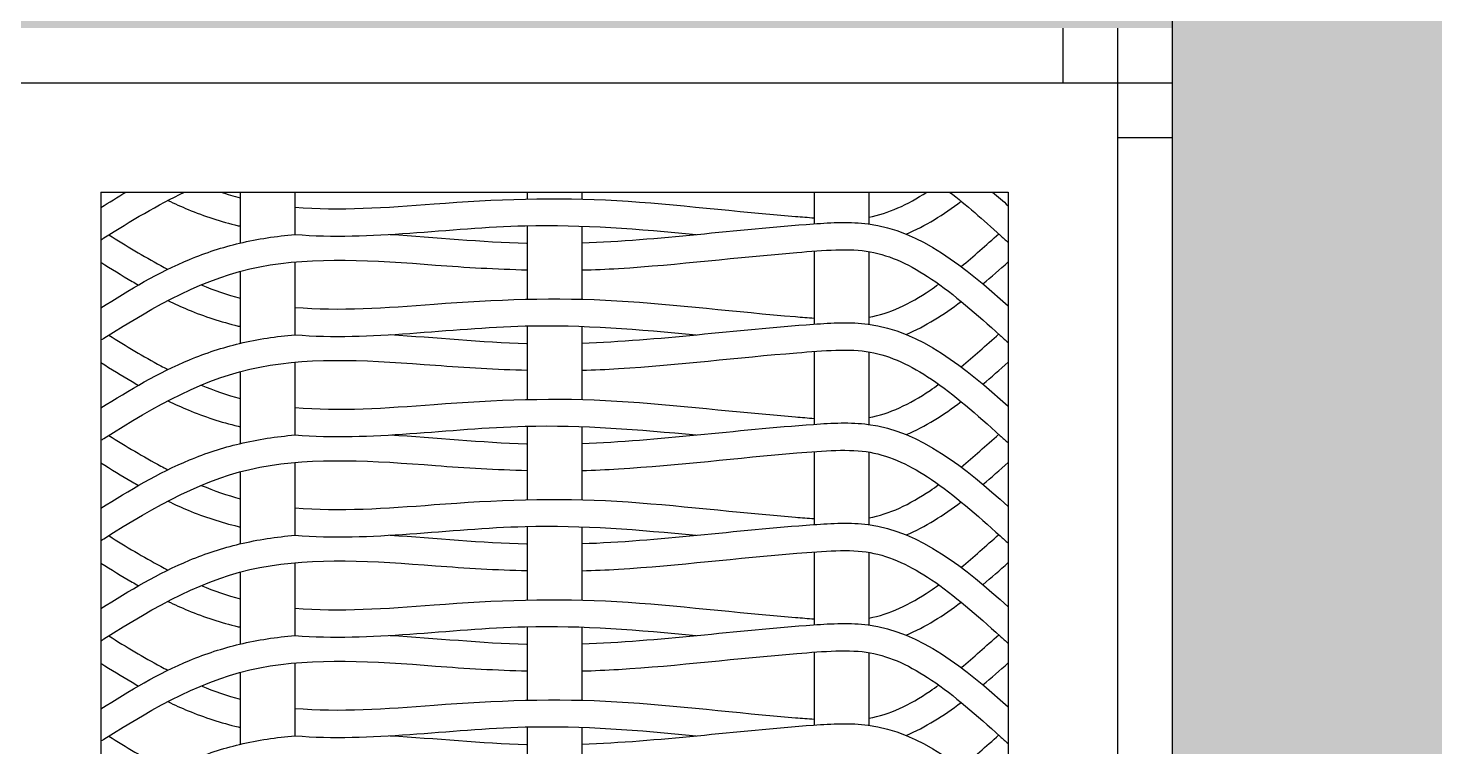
# Model space of a CAD drawing. Header units: millimetres. Extents: x 3409 to 3822, y 896 to 1108.
# Drawn here: x 3698.617 to 3699.904, y 1039.583 to 1040.241 of the extents above; entities that cross this region are included whole.
import ezdxf

# ---------------------------------------------------------------- set-up
doc = ezdxf.new("R2010")
doc.units = ezdxf.units.MM
doc.layers.add('a-epipla', color=8, linetype='Continuous')
doc.layers.add('toixoi_provolh', color=150, linetype='Continuous')

msp = doc.modelspace()

# ---------------------------------------------------------------- hatches: boundary and pattern name
at = {"layer": 'toixoi_provolh', "true_color": 0xa7a8aa}
h = msp.add_hatch(color=253, dxfattribs=at)
h.dxf.hatch_style = 1
h.paths.add_polyline_path([(3696.6639, 1040.6405), (3696.6639, 1040.2405), (3699.6639, 1040.2405), (3699.6639, 1040.6405)])
h.paths.add_polyline_path([(3696.6639, 1040.6405), (3696.2639, 1040.6405), (3696.2639, 1037.6405), (3696.6639, 1037.6405)])
h.paths.add_polyline_path([(3703.0639, 1040.2405), (3703.0639, 1040.6405), (3700.0639, 1040.6405), (3700.0639, 1040.2405)])
h.paths.add_polyline_path([(3699.6639, 1037.6405), (3700.0639, 1037.6405), (3700.0639, 1040.6405), (3699.6639, 1040.6405)])
h.paths.add_polyline_path([(3703.4639, 1040.6405), (3703.4639, 1040.2405), (3706.4639, 1040.2405), (3706.4639, 1040.6405)])
h.paths.add_polyline_path([(3703.0639, 1037.6405), (3703.4639, 1037.6405), (3703.4639, 1040.6405), (3703.0639, 1040.6405)])
h.paths.add_polyline_path([(3706.4639, 1037.6405), (3706.8639, 1037.6405), (3706.8639, 1040.6405), (3706.4639, 1040.6405)])

# ---------------------------------------------------------------- linework, layer by layer
at = {"layer": 'a-epipla'}
for p, q in [((3699.5639, 1040.2405), (3699.5639, 1040.1905)), ((3699.6139, 1040.2405), (3699.6139, 1040.1905)), ((3696.7139, 1040.1905), (3699.6139, 1040.1905)), ((3699.6139, 1040.1905), (3699.6139, 1037.6905)), ((3699.6139, 1040.1905), (3699.6639, 1040.1905)), ((3699.6139, 1040.1405), (3699.6639, 1040.1405)), ((3698.6839, 1040.0905), (3699.5139, 1040.0905)), ((3698.6839, 1040.0905), (3698.6839, 1037.6405)), ((3698.8114, 1040.0905), (3698.8114, 1040.0439)), ((3698.8614, 1040.0905), (3698.8614, 1040.0516)), ((3699.0739, 1040.0905), (3699.0739, 1040.0841)), ((3699.1239, 1040.0905), (3699.1239, 1040.0842)), ((3699.3364, 1040.0905), (3699.3364, 1040.0614)), ((3699.3864, 1040.0905), (3699.3864, 1040.0613)), ((3699.5139, 1040.0905), (3699.5139, 1037.6405)), ((3699.0739, 1040.0597), (3699.0739, 1039.9924)), ((3699.1239, 1040.0593), (3699.1239, 1039.9924)), ((3699.3364, 1040.0364), (3699.3364, 1039.9697)), ((3699.3864, 1040.036), (3699.3864, 1039.9696)), ((3698.8114, 1040.018), (3698.8114, 1039.9521)), ((3698.8614, 1040.0265), (3698.8614, 1039.9599)), ((3699.0739, 1039.968), (3699.0739, 1039.9007)), ((3699.1239, 1039.9676), (3699.1239, 1039.9007)), ((3699.3364, 1039.9447), (3699.3364, 1039.878)), ((3699.3864, 1039.9443), (3699.3864, 1039.8778)), ((3698.8614, 1039.9348), (3698.8614, 1039.8682)), ((3698.8114, 1039.9262), (3698.8114, 1039.8604)), ((3699.0739, 1039.8763), (3699.0739, 1039.8089)), ((3699.1239, 1039.8759), (3699.1239, 1039.8089)), ((3699.3364, 1039.8529), (3699.3364, 1039.7862)), ((3699.3864, 1039.8525), (3699.3864, 1039.7861)), ((3698.8614, 1039.843), (3698.8614, 1039.7764)), ((3698.8114, 1039.8345), (3698.8114, 1039.7686)), ((3699.0739, 1039.7845), (3699.0739, 1039.7172)), ((3699.1239, 1039.7841), (3699.1239, 1039.7172)), ((3699.3364, 1039.7612), (3699.3364, 1039.6945)), ((3699.3864, 1039.7608), (3699.3864, 1039.6943)), ((3698.8614, 1039.7513), (3698.8614, 1039.6847)), ((3698.8114, 1039.7428), (3698.8114, 1039.6769)), ((3699.0739, 1039.6928), (3699.0739, 1039.6254)), ((3699.1239, 1039.6924), (3699.1239, 1039.6254)), ((3698.8614, 1039.6596), (3698.8614, 1039.5929)), ((3699.3364, 1039.6695), (3699.3364, 1039.6027)), ((3699.3864, 1039.6691), (3699.3864, 1039.6026)), ((3698.8114, 1039.651), (3698.8114, 1039.5851)), ((3699.0739, 1039.601), (3699.0739, 1039.5337)), ((3699.1239, 1039.6006), (3699.1239, 1039.5337))]:
    msp.add_line(p, q, dxfattribs=at)
for points in [[(3698.6839, 1040.0763), (3698.6915, 1040.0811), (3698.6992, 1040.0859), (3698.7069, 1040.0905)], [(3698.7935, 1040.0905), (3698.7994, 1040.0885), (3698.8054, 1040.0867), (3698.8114, 1040.0851)], [(3699.3864, 1040.0676), (3699.4042, 1040.0709), (3699.4217, 1040.0789), (3699.4394, 1040.0905)], [(3699.4205, 1040.052), (3699.438, 1040.0593), (3699.4547, 1040.0699), (3699.4708, 1040.0821)], [(3699.4996, 1040.0905), (3699.5044, 1040.0864), (3699.5092, 1040.0822), (3699.5139, 1040.078)], [(3699.4707, 1040.0223), (3699.4821, 1040.0317), (3699.4936, 1040.0419), (3699.5053, 1040.0524)], [(3699.4907, 1040.0064), (3699.4985, 1040.0129), (3699.5062, 1040.0197), (3699.5139, 1040.0266)], [(3698.7756, 1040.0056), (3698.7874, 1040.0007), (3698.7993, 1039.9966), (3698.8114, 1039.9933)], [(3699.4205, 1039.9602), (3699.438, 1039.9676), (3699.4547, 1039.9782), (3699.4708, 1039.9904)], [(3699.4707, 1039.9306), (3699.4821, 1039.94), (3699.4936, 1039.9502), (3699.5053, 1039.9607)], [(3699.4907, 1039.9146), (3699.4985, 1039.9212), (3699.5062, 1039.928), (3699.5139, 1039.9348)], [(3698.7756, 1039.9138), (3698.7874, 1039.9089), (3698.7993, 1039.9048), (3698.8114, 1039.9016)], [(3699.4205, 1039.8685), (3699.438, 1039.8759), (3699.4547, 1039.8864), (3699.4708, 1039.8987)], [(3699.4707, 1039.8388), (3699.4821, 1039.8482), (3699.4936, 1039.8585), (3699.5053, 1039.8689)], [(3699.4907, 1039.8229), (3699.4985, 1039.8294), (3699.5062, 1039.8362), (3699.5139, 1039.8431)], [(3698.7756, 1039.8221), (3698.7874, 1039.8172), (3698.7993, 1039.8131), (3698.8114, 1039.8098)], [(3699.4205, 1039.7767), (3699.438, 1039.7841), (3699.4547, 1039.7947), (3699.4708, 1039.8069)], [(3699.4707, 1039.7471), (3699.4821, 1039.7565), (3699.4936, 1039.7667), (3699.5053, 1039.7772)], [(3699.4907, 1039.7312), (3699.4985, 1039.7377), (3699.5062, 1039.7445), (3699.5139, 1039.7514)], [(3698.7756, 1039.7303), (3698.7874, 1039.7255), (3698.7993, 1039.7213), (3698.8114, 1039.7181)], [(3699.4205, 1039.685), (3699.438, 1039.6924), (3699.4547, 1039.7029), (3699.4708, 1039.7152)], [(3699.4707, 1039.6553), (3699.4821, 1039.6647), (3699.4936, 1039.675), (3699.5053, 1039.6854)], [(3699.4907, 1039.6394), (3699.4985, 1039.646), (3699.5062, 1039.6528), (3699.5139, 1039.6596)], [(3698.7756, 1039.6386), (3698.7874, 1039.6337), (3698.7993, 1039.6296), (3698.8114, 1039.6264)], [(3699.4205, 1039.5933), (3699.438, 1039.6006), (3699.4547, 1039.6112), (3699.4708, 1039.6234)], [(3699.4707, 1039.5636), (3699.4821, 1039.573), (3699.4936, 1039.5832), (3699.5053, 1039.5937)]]:
    msp.add_open_spline(points, degree=3, dxfattribs=at)
for points, knots in [([(3698.6839, 1040.0468), (3698.6848, 1040.0473), (3698.6857, 1040.0479), (3698.6866, 1040.0485), (3698.7115, 1040.0642), (3698.7358, 1040.0788), (3698.7605, 1040.0905)], [-0.00320835, -0.00320835, -0.00320835, -0.00320835, 0, 0, 0, 0.08787431, 0.08787431, 0.08787431, 0.08787431]), ([(3698.7452, 1040.0829), (3698.7513, 1040.08), (3698.772, 1040.0705), (3698.7945, 1040.0632), (3698.8107, 1040.0594), (3698.8114, 1040.0592)], [0.08463791, 0.08463791, 0.08463791, 0.08463791, 0.10492637, 0.15305927, 0.15507122, 0.15507122, 0.15507122, 0.15507122]), ([(3698.8614, 1040.0768), (3698.9019, 1040.0733), (3698.9446, 1040.0762), (3699.0436, 1040.0839), (3699.1008, 1040.0862), (3699.2111, 1040.0793), (3699.2651, 1040.0726), (3699.3251, 1040.0678), (3699.3308, 1040.0673), (3699.3364, 1040.0669)], [0.2038605, 0.2038605, 0.2038605, 0.2038605, 0.3348489, 0.3348489, 0.498274, 0.498274, 0.6616991, 0.6616991, 0.6790294, 0.6790294, 0.6790294, 0.6790294]), ([(3699.4603, 1040.0905), (3699.4755, 1040.0788), (3699.4909, 1040.0651), (3699.5066, 1040.051), (3699.509, 1040.0488), (3699.5114, 1040.0466), (3699.5139, 1040.0444)], [0.83047122, 0.83047122, 0.83047122, 0.83047122, 0.88953506, 0.88953506, 0.88953506, 0.89866673, 0.89866673, 0.89866673, 0.89866673]), ([(3698.8614, 1040.0517), (3698.9305, 1040.0461), (3699.0556, 1040.0668), (3699.1763, 1040.0567), (3699.2285, 1040.0516)], [0.2060573, 0.2060573, 0.2060573, 0.2060573, 0.4155593, 0.5729024, 0.5729024, 0.5729024, 0.5729024]), ([(3699.1239, 1040.044), (3699.1944, 1040.0465), (3699.2804, 1040.0587), (3699.4203, 1040.0663), (3699.4742, 1040.0217), (3699.5139, 1039.9863)], [0.4662693, 0.4662693, 0.4662693, 0.4662693, 0.6786549, 0.7286549, 0.877812, 0.877812, 0.877812, 0.877812]), ([(3698.6839, 1039.9846), (3698.7101, 1040.0011), (3698.7503, 1040.0254), (3698.8117, 1040.0454), (3698.8444, 1040.0502), (3698.8614, 1040.0516)], [0.0125232, 0.0125232, 0.0125232, 0.0125232, 0.1049264, 0.1530593, 0.2047826, 0.2047826, 0.2047826, 0.2047826]), ([(3698.6911, 1040.0513), (3698.707, 1040.0413), (3698.7228, 1040.0318), (3698.7386, 1040.0233), (3698.7408, 1040.0221), (3698.743, 1040.021), (3698.7451, 1040.0198)], [0.00678697, 0.00678697, 0.00678697, 0.00678697, 0.06344334, 0.06344334, 0.06344334, 0.07121295, 0.07121295, 0.07121295, 0.07121295]), ([(3698.9485, 1040.0517), (3698.99, 1040.0493), (3699.0321, 1040.0447), (3699.0737, 1040.0437), (3699.0739, 1040.0437)], [0.2917847, 0.2917847, 0.2917847, 0.2917847, 0.4155593, 0.4161946, 0.4161946, 0.4161946, 0.4161946]), ([(3698.6839, 1039.955), (3698.6848, 1039.9556), (3698.6857, 1039.9562), (3698.6866, 1039.9567), (3698.734, 1039.9867), (3698.7792, 1040.0126), (3698.8796, 1040.0317), (3698.9337, 1040.0281), (3699.0176, 1040.0216), (3699.0457, 1040.02), (3699.0739, 1040.0193)], [-0.0032083, -0.0032083, -0.0032083, -0.0032083, 0, 0, 0, 0.1674245, 0.1674245, 0.3348489, 0.3348489, 0.4168796, 0.4168796, 0.4168796, 0.4168796]), ([(3699.1239, 1040.0192), (3699.1351, 1040.0195), (3699.1462, 1040.0199), (3699.2124, 1040.0241), (3699.2664, 1040.0308), (3699.345, 1040.0372), (3699.3687, 1040.0393), (3699.4064, 1040.0324), (3699.4249, 1040.0236), (3699.4643, 1039.997), (3699.4851, 1039.9785), (3699.5066, 1039.9593), (3699.509, 1039.9571), (3699.5114, 1039.9549), (3699.5139, 1039.9527)], [0.4655013, 0.4655013, 0.4655013, 0.4655013, 0.498274, 0.498274, 0.6616991, 0.6616991, 0.7352337, 0.7352337, 0.8087683, 0.8087683, 0.8895351, 0.8895351, 0.8895351, 0.8986667, 0.8986667, 0.8986667, 0.8986667]), ([(3698.6839, 1040.0262), (3698.6933, 1040.0203), (3698.7028, 1040.0144), (3698.7124, 1040.0088), (3698.7144, 1040.0077), (3698.7163, 1040.0066), (3698.7183, 1040.0055)], [0.01406967, 0.01406967, 0.01406967, 0.01406967, 0.04740122, 0.04740122, 0.04740122, 0.05413463, 0.05413463, 0.05413463, 0.05413463]), ([(3699.3864, 1039.9759), (3699.4052, 1039.9793), (3699.4236, 1039.9881), (3699.445, 1040.0025), (3699.4476, 1040.0044), (3699.4503, 1040.0063)], [0.73539871, 0.73539871, 0.73539871, 0.73539871, 0.80876826, 0.80876826, 0.81911219, 0.81911219, 0.81911219, 0.81911219]), ([(3698.8614, 1039.985), (3698.9019, 1039.9816), (3698.9446, 1039.9845), (3699.0436, 1039.9922), (3699.1008, 1039.9945), (3699.2111, 1039.9876), (3699.2651, 1039.9809), (3699.3251, 1039.976), (3699.3308, 1039.9755), (3699.3364, 1039.9751)], [0.2038605, 0.2038605, 0.2038605, 0.2038605, 0.3348489, 0.3348489, 0.498274, 0.498274, 0.6616991, 0.6616991, 0.6790294, 0.6790294, 0.6790294, 0.6790294]), ([(3698.7452, 1039.9912), (3698.7513, 1039.9882), (3698.772, 1039.9788), (3698.7945, 1039.9715), (3698.8107, 1039.9676), (3698.8114, 1039.9675)], [0.08463791, 0.08463791, 0.08463791, 0.08463791, 0.10492637, 0.15305927, 0.15507122, 0.15507122, 0.15507122, 0.15507122]), ([(3698.8614, 1039.9599), (3698.9305, 1039.9543), (3699.0556, 1039.9751), (3699.1763, 1039.9649), (3699.2285, 1039.9599)], [0.2060573, 0.2060573, 0.2060573, 0.2060573, 0.4155593, 0.5729024, 0.5729024, 0.5729024, 0.5729024]), ([(3699.1239, 1039.9523), (3699.1944, 1039.9547), (3699.2804, 1039.9669), (3699.4203, 1039.9745), (3699.4742, 1039.9299), (3699.5139, 1039.8945)], [0.4662693, 0.4662693, 0.4662693, 0.4662693, 0.6786549, 0.7286549, 0.877812, 0.877812, 0.877812, 0.877812]), ([(3698.6839, 1039.8929), (3698.7101, 1039.9093), (3698.7503, 1039.9336), (3698.8117, 1039.9536), (3698.8444, 1039.9585), (3698.8614, 1039.9599)], [0.0125232, 0.0125232, 0.0125232, 0.0125232, 0.1049264, 0.1530593, 0.2047826, 0.2047826, 0.2047826, 0.2047826]), ([(3698.6911, 1039.9595), (3698.707, 1039.9495), (3698.7228, 1039.94), (3698.7386, 1039.9315), (3698.7408, 1039.9304), (3698.743, 1039.9292), (3698.7451, 1039.9281)], [0.00678697, 0.00678697, 0.00678697, 0.00678697, 0.06344334, 0.06344334, 0.06344334, 0.07121295, 0.07121295, 0.07121295, 0.07121295]), ([(3698.9485, 1039.96), (3698.99, 1039.9576), (3699.0321, 1039.953), (3699.0737, 1039.952), (3699.0739, 1039.9519)], [0.2917847, 0.2917847, 0.2917847, 0.2917847, 0.4155593, 0.4161946, 0.4161946, 0.4161946, 0.4161946]), ([(3698.6839, 1039.8633), (3698.6848, 1039.8639), (3698.6857, 1039.8644), (3698.6866, 1039.865), (3698.734, 1039.895), (3698.7792, 1039.9208), (3698.8796, 1039.94), (3698.9337, 1039.9364), (3699.0176, 1039.9299), (3699.0457, 1039.9282), (3699.0739, 1039.9276)], [-0.0032083, -0.0032083, -0.0032083, -0.0032083, 0, 0, 0, 0.1674245, 0.1674245, 0.3348489, 0.3348489, 0.4168796, 0.4168796, 0.4168796, 0.4168796]), ([(3699.1239, 1039.9275), (3699.1351, 1039.9277), (3699.1462, 1039.9282), (3699.2124, 1039.9323), (3699.2664, 1039.9391), (3699.345, 1039.9454), (3699.3687, 1039.9475), (3699.4064, 1039.9406), (3699.4249, 1039.9318), (3699.4643, 1039.9053), (3699.4851, 1039.8868), (3699.5066, 1039.8675), (3699.509, 1039.8653), (3699.5114, 1039.8632), (3699.5139, 1039.861)], [0.4655013, 0.4655013, 0.4655013, 0.4655013, 0.498274, 0.498274, 0.6616991, 0.6616991, 0.7352337, 0.7352337, 0.8087683, 0.8087683, 0.8895351, 0.8895351, 0.8895351, 0.8986667, 0.8986667, 0.8986667, 0.8986667]), ([(3698.6839, 1039.9345), (3698.6933, 1039.9286), (3698.7028, 1039.9227), (3698.7124, 1039.9171), (3698.7144, 1039.916), (3698.7163, 1039.9148), (3698.7183, 1039.9137)], [0.01406967, 0.01406967, 0.01406967, 0.01406967, 0.04740122, 0.04740122, 0.04740122, 0.05413463, 0.05413463, 0.05413463, 0.05413463]), ([(3699.3864, 1039.8841), (3699.4052, 1039.8876), (3699.4236, 1039.8964), (3699.445, 1039.9108), (3699.4476, 1039.9126), (3699.4503, 1039.9146)], [0.73539871, 0.73539871, 0.73539871, 0.73539871, 0.80876826, 0.80876826, 0.81911219, 0.81911219, 0.81911219, 0.81911219]), ([(3698.8614, 1039.8933), (3698.9019, 1039.8898), (3698.9446, 1039.8928), (3699.0436, 1039.9004), (3699.1008, 1039.9027), (3699.2111, 1039.8958), (3699.2651, 1039.8891), (3699.3251, 1039.8843), (3699.3308, 1039.8838), (3699.3364, 1039.8834)], [0.2038605, 0.2038605, 0.2038605, 0.2038605, 0.3348489, 0.3348489, 0.498274, 0.498274, 0.6616991, 0.6616991, 0.6790294, 0.6790294, 0.6790294, 0.6790294]), ([(3698.7452, 1039.8994), (3698.7513, 1039.8965), (3698.772, 1039.8871), (3698.7945, 1039.8797), (3698.8107, 1039.8759), (3698.8114, 1039.8758)], [0.08463791, 0.08463791, 0.08463791, 0.08463791, 0.10492637, 0.15305927, 0.15507122, 0.15507122, 0.15507122, 0.15507122]), ([(3698.8614, 1039.8682), (3698.9305, 1039.8626), (3699.0556, 1039.8833), (3699.1763, 1039.8732), (3699.2285, 1039.8682)], [0.2060573, 0.2060573, 0.2060573, 0.2060573, 0.4155593, 0.5729024, 0.5729024, 0.5729024, 0.5729024]), ([(3699.1239, 1039.8605), (3699.1944, 1039.863), (3699.2804, 1039.8752), (3699.4203, 1039.8828), (3699.4742, 1039.8382), (3699.5139, 1039.8028)], [0.4662693, 0.4662693, 0.4662693, 0.4662693, 0.6786549, 0.7286549, 0.877812, 0.877812, 0.877812, 0.877812]), ([(3698.6839, 1039.8011), (3698.7101, 1039.8176), (3698.7503, 1039.8419), (3698.8117, 1039.8619), (3698.8444, 1039.8667), (3698.8614, 1039.8682)], [0.0125232, 0.0125232, 0.0125232, 0.0125232, 0.1049264, 0.1530593, 0.2047826, 0.2047826, 0.2047826, 0.2047826]), ([(3698.6911, 1039.8678), (3698.707, 1039.8578), (3698.7228, 1039.8483), (3698.7386, 1039.8398), (3698.7408, 1039.8386), (3698.743, 1039.8375), (3698.7451, 1039.8363)], [0.00678697, 0.00678697, 0.00678697, 0.00678697, 0.06344334, 0.06344334, 0.06344334, 0.07121295, 0.07121295, 0.07121295, 0.07121295]), ([(3698.9485, 1039.8683), (3698.99, 1039.8658), (3699.0321, 1039.8613), (3699.0737, 1039.8602), (3699.0739, 1039.8602)], [0.2917847, 0.2917847, 0.2917847, 0.2917847, 0.4155593, 0.4161946, 0.4161946, 0.4161946, 0.4161946]), ([(3699.1239, 1039.8357), (3699.1351, 1039.836), (3699.1462, 1039.8365), (3699.2124, 1039.8406), (3699.2664, 1039.8473), (3699.345, 1039.8537), (3699.3687, 1039.8558), (3699.4064, 1039.8489), (3699.4249, 1039.8401), (3699.4643, 1039.8135), (3699.4851, 1039.795), (3699.5066, 1039.7758), (3699.509, 1039.7736), (3699.5114, 1039.7714), (3699.5139, 1039.7692)], [0.4655013, 0.4655013, 0.4655013, 0.4655013, 0.498274, 0.498274, 0.6616991, 0.6616991, 0.7352337, 0.7352337, 0.8087683, 0.8087683, 0.8895351, 0.8895351, 0.8895351, 0.8986667, 0.8986667, 0.8986667, 0.8986667]), ([(3698.6839, 1039.7715), (3698.6848, 1039.7721), (3698.6857, 1039.7727), (3698.6866, 1039.7733), (3698.734, 1039.8032), (3698.7792, 1039.8291), (3698.8796, 1039.8482), (3698.9337, 1039.8446), (3699.0176, 1039.8381), (3699.0457, 1039.8365), (3699.0739, 1039.8358)], [-0.0032083, -0.0032083, -0.0032083, -0.0032083, 0, 0, 0, 0.1674245, 0.1674245, 0.3348489, 0.3348489, 0.4168796, 0.4168796, 0.4168796, 0.4168796]), ([(3698.6839, 1039.8428), (3698.6933, 1039.8368), (3698.7028, 1039.831), (3698.7124, 1039.8253), (3698.7144, 1039.8242), (3698.7163, 1039.8231), (3698.7183, 1039.822)], [0.01406967, 0.01406967, 0.01406967, 0.01406967, 0.04740122, 0.04740122, 0.04740122, 0.05413463, 0.05413463, 0.05413463, 0.05413463]), ([(3699.3864, 1039.7924), (3699.4052, 1039.7958), (3699.4236, 1039.8046), (3699.445, 1039.819), (3699.4476, 1039.8209), (3699.4503, 1039.8228)], [0.73539871, 0.73539871, 0.73539871, 0.73539871, 0.80876826, 0.80876826, 0.81911219, 0.81911219, 0.81911219, 0.81911219]), ([(3698.7452, 1039.8077), (3698.7513, 1039.8047), (3698.772, 1039.7953), (3698.7945, 1039.788), (3698.8107, 1039.7842), (3698.8114, 1039.784)], [0.08463791, 0.08463791, 0.08463791, 0.08463791, 0.10492637, 0.15305927, 0.15507122, 0.15507122, 0.15507122, 0.15507122]), ([(3698.8614, 1039.8015), (3698.9019, 1039.7981), (3698.9446, 1039.801), (3699.0436, 1039.8087), (3699.1008, 1039.811), (3699.2111, 1039.8041), (3699.2651, 1039.7974), (3699.3251, 1039.7925), (3699.3308, 1039.7921), (3699.3364, 1039.7917)], [0.2038605, 0.2038605, 0.2038605, 0.2038605, 0.3348489, 0.3348489, 0.498274, 0.498274, 0.6616991, 0.6616991, 0.6790294, 0.6790294, 0.6790294, 0.6790294]), ([(3698.8614, 1039.7764), (3698.9305, 1039.7708), (3699.0556, 1039.7916), (3699.1763, 1039.7815), (3699.2285, 1039.7764)], [0.2060573, 0.2060573, 0.2060573, 0.2060573, 0.4155593, 0.5729024, 0.5729024, 0.5729024, 0.5729024]), ([(3699.1239, 1039.7688), (3699.1944, 1039.7712), (3699.2804, 1039.7834), (3699.4203, 1039.7911), (3699.4742, 1039.7464), (3699.5139, 1039.711)], [0.4662693, 0.4662693, 0.4662693, 0.4662693, 0.6786549, 0.7286549, 0.877812, 0.877812, 0.877812, 0.877812]), ([(3698.6839, 1039.7094), (3698.7101, 1039.7258), (3698.7503, 1039.7501), (3698.8117, 1039.7701), (3698.8444, 1039.775), (3698.8614, 1039.7764)], [0.0125232, 0.0125232, 0.0125232, 0.0125232, 0.1049264, 0.1530593, 0.2047826, 0.2047826, 0.2047826, 0.2047826]), ([(3698.6911, 1039.7761), (3698.707, 1039.766), (3698.7228, 1039.7565), (3698.7386, 1039.748), (3698.7408, 1039.7469), (3698.743, 1039.7457), (3698.7451, 1039.7446)], [0.00678697, 0.00678697, 0.00678697, 0.00678697, 0.06344334, 0.06344334, 0.06344334, 0.07121295, 0.07121295, 0.07121295, 0.07121295]), ([(3698.9485, 1039.7765), (3698.99, 1039.7741), (3699.0321, 1039.7695), (3699.0737, 1039.7685), (3699.0739, 1039.7685)], [0.2917847, 0.2917847, 0.2917847, 0.2917847, 0.4155593, 0.4161946, 0.4161946, 0.4161946, 0.4161946]), ([(3699.1239, 1039.744), (3699.1351, 1039.7443), (3699.1462, 1039.7447), (3699.2124, 1039.7489), (3699.2664, 1039.7556), (3699.345, 1039.7619), (3699.3687, 1039.764), (3699.4064, 1039.7571), (3699.4249, 1039.7484), (3699.4643, 1039.7218), (3699.4851, 1039.7033), (3699.5066, 1039.684), (3699.509, 1039.6819), (3699.5114, 1039.6797), (3699.5139, 1039.6775)], [0.4655013, 0.4655013, 0.4655013, 0.4655013, 0.498274, 0.498274, 0.6616991, 0.6616991, 0.7352337, 0.7352337, 0.8087683, 0.8087683, 0.8895351, 0.8895351, 0.8895351, 0.8986667, 0.8986667, 0.8986667, 0.8986667]), ([(3698.6839, 1039.6798), (3698.6848, 1039.6804), (3698.6857, 1039.6809), (3698.6866, 1039.6815), (3698.734, 1039.7115), (3698.7792, 1039.7374), (3698.8796, 1039.7565), (3698.9337, 1039.7529), (3699.0176, 1039.7464), (3699.0457, 1039.7447), (3699.0739, 1039.7441)], [-0.0032083, -0.0032083, -0.0032083, -0.0032083, 0, 0, 0, 0.1674245, 0.1674245, 0.3348489, 0.3348489, 0.4168796, 0.4168796, 0.4168796, 0.4168796]), ([(3698.6839, 1039.751), (3698.6933, 1039.7451), (3698.7028, 1039.7392), (3698.7124, 1039.7336), (3698.7144, 1039.7325), (3698.7163, 1039.7313), (3698.7183, 1039.7302)], [0.01406967, 0.01406967, 0.01406967, 0.01406967, 0.04740122, 0.04740122, 0.04740122, 0.05413463, 0.05413463, 0.05413463, 0.05413463]), ([(3699.3864, 1039.7006), (3699.4052, 1039.7041), (3699.4236, 1039.7129), (3699.445, 1039.7273), (3699.4476, 1039.7292), (3699.4503, 1039.7311)], [0.73539871, 0.73539871, 0.73539871, 0.73539871, 0.80876826, 0.80876826, 0.81911219, 0.81911219, 0.81911219, 0.81911219]), ([(3698.7452, 1039.7159), (3698.7513, 1039.713), (3698.772, 1039.7036), (3698.7945, 1039.6962), (3698.8107, 1039.6924), (3698.8114, 1039.6923)], [0.08463791, 0.08463791, 0.08463791, 0.08463791, 0.10492637, 0.15305927, 0.15507122, 0.15507122, 0.15507122, 0.15507122]), ([(3698.8614, 1039.7098), (3698.9019, 1039.7063), (3698.9446, 1039.7093), (3699.0436, 1039.7169), (3699.1008, 1039.7193), (3699.2111, 1039.7123), (3699.2651, 1039.7056), (3699.3251, 1039.7008), (3699.3308, 1039.7003), (3699.3364, 1039.6999)], [0.2038605, 0.2038605, 0.2038605, 0.2038605, 0.3348489, 0.3348489, 0.498274, 0.498274, 0.6616991, 0.6616991, 0.6790294, 0.6790294, 0.6790294, 0.6790294]), ([(3699.1239, 1039.677), (3699.1944, 1039.6795), (3699.2804, 1039.6917), (3699.4203, 1039.6993), (3699.4742, 1039.6547), (3699.5139, 1039.6193)], [0.4662693, 0.4662693, 0.4662693, 0.4662693, 0.6786549, 0.7286549, 0.877812, 0.877812, 0.877812, 0.877812]), ([(3698.6839, 1039.6176), (3698.7101, 1039.6341), (3698.7503, 1039.6584), (3698.8117, 1039.6784), (3698.8444, 1039.6832), (3698.8614, 1039.6847)], [0.0125232, 0.0125232, 0.0125232, 0.0125232, 0.1049264, 0.1530593, 0.2047826, 0.2047826, 0.2047826, 0.2047826]), ([(3698.6911, 1039.6843), (3698.707, 1039.6743), (3698.7228, 1039.6648), (3698.7386, 1039.6563), (3698.7408, 1039.6551), (3698.743, 1039.654), (3698.7451, 1039.6529)], [0.00678697, 0.00678697, 0.00678697, 0.00678697, 0.06344334, 0.06344334, 0.06344334, 0.07121295, 0.07121295, 0.07121295, 0.07121295]), ([(3698.8614, 1039.6847), (3698.9305, 1039.6791), (3699.0556, 1039.6999), (3699.1763, 1039.6897), (3699.2285, 1039.6847)], [0.2060573, 0.2060573, 0.2060573, 0.2060573, 0.4155593, 0.5729024, 0.5729024, 0.5729024, 0.5729024]), ([(3698.9485, 1039.6848), (3698.99, 1039.6824), (3699.0321, 1039.6778), (3699.0737, 1039.6767), (3699.0739, 1039.6767)], [0.2917847, 0.2917847, 0.2917847, 0.2917847, 0.4155593, 0.4161946, 0.4161946, 0.4161946, 0.4161946]), ([(3699.1239, 1039.6523), (3699.1351, 1039.6525), (3699.1462, 1039.653), (3699.2124, 1039.6571), (3699.2664, 1039.6638), (3699.345, 1039.6702), (3699.3687, 1039.6723), (3699.4064, 1039.6654), (3699.4249, 1039.6566), (3699.4643, 1039.63), (3699.4851, 1039.6115), (3699.5066, 1039.5923), (3699.509, 1039.5901), (3699.5114, 1039.5879), (3699.5139, 1039.5857)], [0.4655013, 0.4655013, 0.4655013, 0.4655013, 0.498274, 0.498274, 0.6616991, 0.6616991, 0.7352337, 0.7352337, 0.8087683, 0.8087683, 0.8895351, 0.8895351, 0.8895351, 0.8986667, 0.8986667, 0.8986667, 0.8986667]), ([(3698.6839, 1039.588), (3698.6848, 1039.5886), (3698.6857, 1039.5892), (3698.6866, 1039.5898), (3698.734, 1039.6197), (3698.7792, 1039.6456), (3698.8796, 1039.6647), (3698.9337, 1039.6611), (3699.0176, 1039.6546), (3699.0457, 1039.653), (3699.0739, 1039.6523)], [-0.0032083, -0.0032083, -0.0032083, -0.0032083, 0, 0, 0, 0.1674245, 0.1674245, 0.3348489, 0.3348489, 0.4168796, 0.4168796, 0.4168796, 0.4168796]), ([(3698.6839, 1039.6593), (3698.6933, 1039.6533), (3698.7028, 1039.6475), (3698.7124, 1039.6419), (3698.7144, 1039.6407), (3698.7163, 1039.6396), (3698.7183, 1039.6385)], [0.01406967, 0.01406967, 0.01406967, 0.01406967, 0.04740122, 0.04740122, 0.04740122, 0.05413463, 0.05413463, 0.05413463, 0.05413463]), ([(3699.3864, 1039.6089), (3699.4052, 1039.6124), (3699.4236, 1039.6211), (3699.445, 1039.6356), (3699.4476, 1039.6374), (3699.4503, 1039.6393)], [0.73539871, 0.73539871, 0.73539871, 0.73539871, 0.80876826, 0.80876826, 0.81911219, 0.81911219, 0.81911219, 0.81911219]), ([(3698.7452, 1039.6242), (3698.7513, 1039.6212), (3698.772, 1039.6118), (3698.7945, 1039.6045), (3698.8107, 1039.6007), (3698.8114, 1039.6005)], [0.08463791, 0.08463791, 0.08463791, 0.08463791, 0.10492637, 0.15305927, 0.15507122, 0.15507122, 0.15507122, 0.15507122]), ([(3698.8614, 1039.618), (3698.9019, 1039.6146), (3698.9446, 1039.6175), (3699.0436, 1039.6252), (3699.1008, 1039.6275), (3699.2111, 1039.6206), (3699.2651, 1039.6139), (3699.3251, 1039.609), (3699.3308, 1039.6086), (3699.3364, 1039.6082)], [0.2038605, 0.2038605, 0.2038605, 0.2038605, 0.3348489, 0.3348489, 0.498274, 0.498274, 0.6616991, 0.6616991, 0.6790294, 0.6790294, 0.6790294, 0.6790294]), ([(3698.6839, 1039.5259), (3698.7101, 1039.5423), (3698.7503, 1039.5666), (3698.8117, 1039.5867), (3698.8444, 1039.5915), (3698.8614, 1039.5929)], [0.0125232, 0.0125232, 0.0125232, 0.0125232, 0.1049264, 0.1530593, 0.2047826, 0.2047826, 0.2047826, 0.2047826]), ([(3698.6911, 1039.5926), (3698.707, 1039.5826), (3698.7228, 1039.5731), (3698.7386, 1039.5646), (3698.7408, 1039.5634), (3698.743, 1039.5622), (3698.7451, 1039.5611)], [0.00678697, 0.00678697, 0.00678697, 0.00678697, 0.06344334, 0.06344334, 0.06344334, 0.07121295, 0.07121295, 0.07121295, 0.07121295]), ([(3698.8614, 1039.5929), (3698.9305, 1039.5873), (3699.0556, 1039.6081), (3699.1763, 1039.598), (3699.2285, 1039.5929)], [0.2060573, 0.2060573, 0.2060573, 0.2060573, 0.4155593, 0.5729024, 0.5729024, 0.5729024, 0.5729024]), ([(3698.9485, 1039.593), (3698.99, 1039.5906), (3699.0321, 1039.586), (3699.0737, 1039.585), (3699.0739, 1039.585)], [0.2917847, 0.2917847, 0.2917847, 0.2917847, 0.4155593, 0.4161946, 0.4161946, 0.4161946, 0.4161946]), ([(3699.1239, 1039.5853), (3699.1944, 1039.5877), (3699.2804, 1039.5999), (3699.4203, 1039.6076), (3699.4742, 1039.5629), (3699.5139, 1039.5275)], [0.4662693, 0.4662693, 0.4662693, 0.4662693, 0.6786549, 0.7286549, 0.877812, 0.877812, 0.877812, 0.877812])]:
    msp.add_open_spline(points, degree=3, knots=knots, dxfattribs=at)
at = {"layer": 'toixoi_provolh'}
msp.add_line((3699.6639, 1040.6405), (3699.6639, 1037.6405), dxfattribs=at)

doc.saveas('drawing.dxf')
